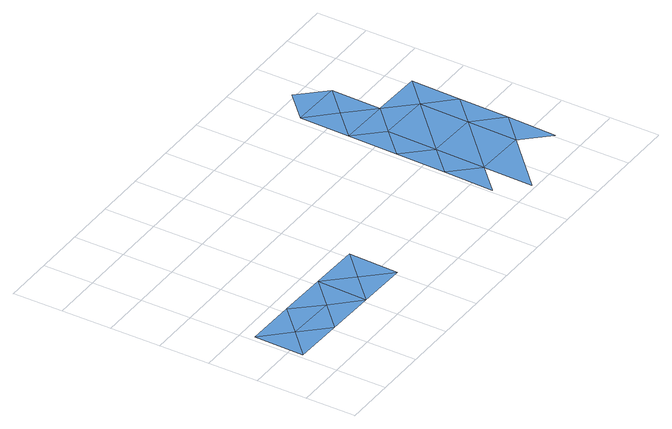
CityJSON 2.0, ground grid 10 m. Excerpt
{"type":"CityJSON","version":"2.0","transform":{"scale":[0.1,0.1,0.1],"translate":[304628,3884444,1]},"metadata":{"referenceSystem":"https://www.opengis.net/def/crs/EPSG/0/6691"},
"CityObjects":{
"waterbody1":{"type":"WaterBody","attributes":{"name":"静岡県第4次地震被害想定（元禄型関東地震）","種類":"3","津波浸水想定.浸水ランクフィールド":"Tsunami_rank.xml","津波浸水想定.浸水ランク":"1","class":"1140"},"geometry":[{"type":"MultiSurface","lod":"1","boundaries":[[[0,1,2]],[[3,1,4]],[[0,2,5]],[[1,3,2]],[[3,4,6]],[[3,7,2]],[[8,0,5]],[[9,0,8]],[[6,7,3]],[[7,5,2]],[[5,10,8]],[[10,9,8]]]}]},
"waterbody2":{"type":"WaterBody","attributes":{"name":"静岡県第4次地震被害想定（元禄型関東地震）","種類":"3","津波浸水想定.浸水ランクフィールド":"Tsunami_rank.xml","津波浸水想定.浸水ランク":"1","class":"1140"},"geometry":[{"type":"MultiSurface","lod":"1","boundaries":[[[11,12,13]],[[13,14,15]],[[13,12,14]],[[16,15,17]],[[15,14,17]],[[12,18,19]],[[20,16,21]],[[14,12,22]],[[22,12,19]],[[16,23,21]],[[16,17,23]],[[21,24,20]],[[24,25,20]],[[17,14,26]],[[26,14,22]],[[23,24,21]],[[27,22,19]],[[28,27,19]],[[23,17,26]],[[29,26,22]],[[27,29,22]],[[30,23,26]],[[30,26,29]]]}]}
},
"vertices":[
[209,168,12],[109,171,12],[157,119,12],[58,122,12],[9,173,12],[206,68,12],[6,73,12],[106,71,12],[257,117,12],[309,166,12],[306,66,12],
[606,58,10],[657,107,10],[609,158,10],[660,207,10],[611,258,10],[614,358,10],[662,307,10],[655,7,10],[757,104,10],[616,458,10],[665,407,10],[760,204,10],[714,356,10],[716,456,10],[667,507,10],[762,304,10],[809,153,10],[806,53,10],[811,253,10],[814,353,10]
]}
